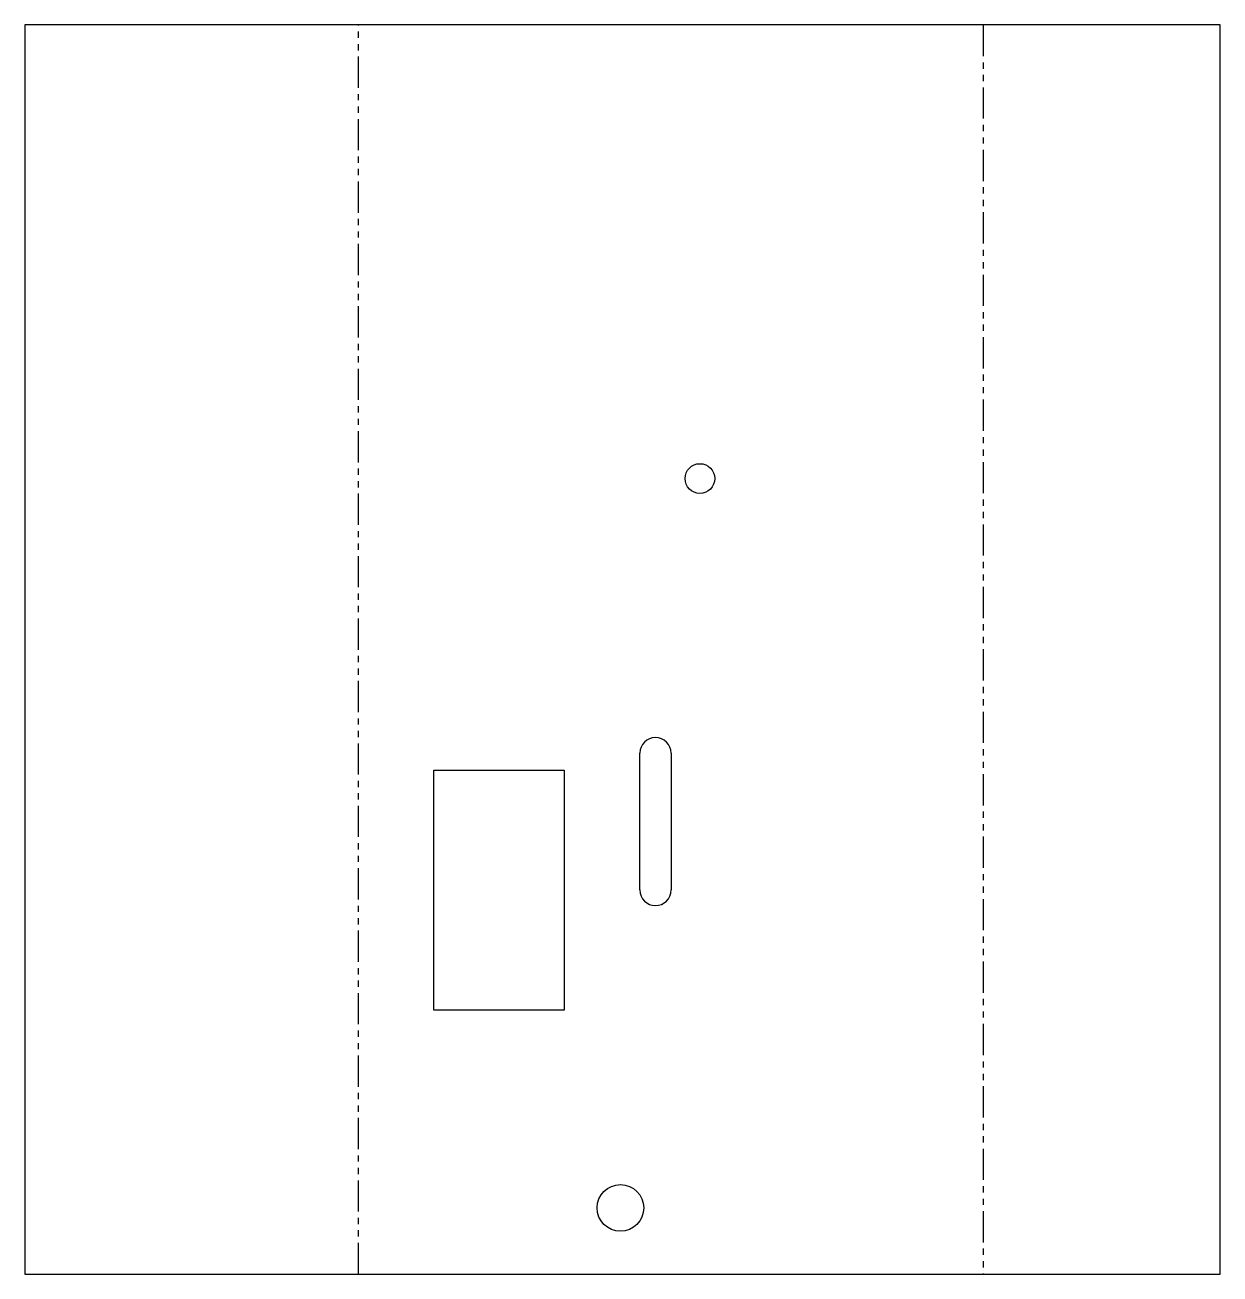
# Model space of a CAD drawing. Header units: millimetres. Extents: x -36 to 86, y 0 to 127.
import ezdxf

# ---------------------------------------------------------------- set-up
doc = ezdxf.new("R2010")
doc.units = ezdxf.units.MM
doc.linetypes.add('PHANTOM', pattern=[6.35, 3.175, -0.635, 0.635, -0.635, 0.635, -0.635])
doc.layers.add('BEND', color=7, linetype='Continuous')
doc.layers.add('CUT', color=7, linetype='Continuous')

msp = doc.modelspace()

# ---------------------------------------------------------------- linework, layer by layer
at = {"layer": 'BEND', "color": 3, "linetype": 'PHANTOM'}
for p, q in [((-1.96, 0), (-1.96, 127.04)), ((61.57, 127.04), (61.57, 0))]:
    msp.add_line(p, q, dxfattribs=at)
at = {"layer": 'CUT'}
for p, q in [((-35.86, 127.04), (-35.86, 0)), ((85.66, 127.04), (-35.86, 127.04)), ((85.66, 0), (85.66, 127.04)), ((26.66, 39.06), (26.66, 52.98)), ((29.84, 52.98), (29.84, 39.06)), ((5.71, 26.84), (5.71, 51.25)), ((5.71, 51.25), (18.97, 51.25)), ((18.97, 51.25), (18.97, 26.84)), ((18.97, 26.84), (5.71, 26.84)), ((-35.86, 0), (85.66, 0))]:
    msp.add_line(p, q, dxfattribs=at)
for centre, radius in [((32.77, 80.91), 1.51), ((24.69, 6.72), 2.37)]:
    msp.add_circle(centre, radius, dxfattribs=at)
for centre, start, end in [((28.25, 52.98), 0, 180), ((28.25, 39.06), 180, 0)]:
    msp.add_arc(centre, 1.59, start, end, dxfattribs=at)

doc.saveas('drawing.dxf')
